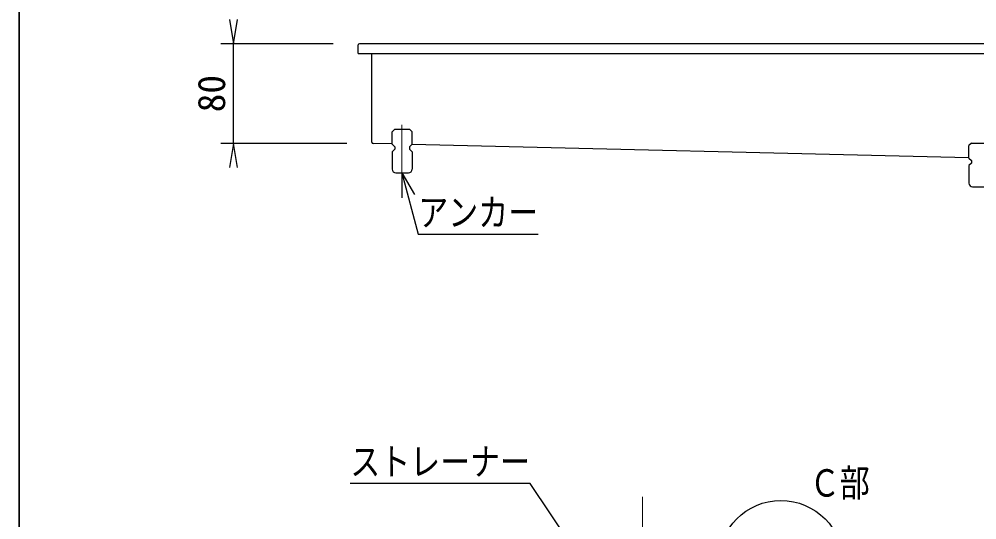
# Model space of a CAD drawing. Units: millimetres, scale not verified. Extents: x -1488 to 1365, y -1052 to 870.
# Drawn here: x -1365 to -598, y -251 to 150 of the extents above; entities that cross this region are included whole.
import ezdxf
from ezdxf.enums import TextEntityAlignment as Align

# ---------------------------------------------------------------- set-up
doc = ezdxf.new("R2010")
doc.units = ezdxf.units.MM
doc.header["$LTSCALE"] = 10
doc.linetypes.add('CHAIN1', pattern=[8, 5, -1, 1, -1])
doc.linetypes.add('CHAIN2', pattern=[12, 9, -1, 1, -1])
for name, color, linetype, lineweight in [('0-0_計極細', 45, 'Continuous', 15), ('0-1_計細線', 3, 'Continuous', 25), ('0-8_枠中線', 5, 'Continuous', 35), ('0-E_極細4', 14, 'Continuous', 15)]:
    doc.layers.add(name, color=color, linetype=linetype, lineweight=lineweight)
doc.layers.add('0-5_寸法線', color=7, linetype='Continuous')
doc.layers.add('1-1_寸法4', color=7, linetype='Continuous')
doc.styles.add('ＭＳ ゴシック', font='')
doc.styles.get('ＭＳ ゴシック').set_extended_font_data('MS Gothic')

# ---------------------------------------------------------------- blocks, each defined once
blk = doc.blocks.new('open_arrow')
at = {"color": 0, "linetype": 'Continuous', "lineweight": -2}
blk.add_lwpolyline([(7.5, 1.25), (0, 0), (7.5, -1.25)], dxfattribs=at)

msp = doc.modelspace()

# ---------------------------------------------------------------- linework, layer by layer
at = {"layer": '0-0_計極細', "linetype": 'CHAIN1'}
msp.add_line((-1058.4, 65.28), (-1058.4, 23.09), dxfattribs=at)
at = {"layer": '0-1_計細線'}
for p, q in [((-1093.4, 122.21), (-1093.4, 129.21)), ((-110.4, 130.21), (-1092.4, 130.21)), ((-1093.4, 122.21), (-179.4, 122.21)), ((-1082.4, 51.19), (-1082.4, 122.21)), ((-1064.18, 61.63), (-1066.18, 59.63)), ((-1064.18, 61.63), (-1052.18, 61.63)), ((-1050.18, 59.63), (-1052.18, 61.63)), ((-1066.18, 49.63), (-1066.18, 59.63)), ((-1050.18, 49.63), (-1050.18, 59.63)), ((-1066.18, 49.82), (-1081.43, 50.19)), ((-1066.18, 49.63), (-1064.18, 47.63)), ((-1064.18, 47.63), (-1064.18, 45.63)), ((-1050.18, 49.63), (-1052.18, 47.63)), ((-1052.18, 47.63), (-1052.18, 45.63)), ((-604.18, 38.66), (-1050.37, 49.44)), ((-602.18, 50.47), (-604.18, 48.47)), ((-604.18, 38.47), (-604.18, 48.47)), ((-602.18, 50.47), (-590.18, 50.47)), ((-1064.18, 45.63), (-1066.18, 43.63)), ((-1066.18, 43.63), (-1066.18, 29.63)), ((-1052.18, 45.63), (-1050.18, 43.63)), ((-1050.18, 43.63), (-1050.18, 29.63)), ((-604.18, 38.47), (-602.18, 36.47)), ((-602.18, 34.47), (-604.18, 32.47)), ((-604.18, 32.47), (-604.18, 18.47)), ((-602.18, 36.47), (-602.18, 34.47)), ((-1063.18, 26.63), (-1053.18, 26.63)), ((-601.18, 15.47), (-591.18, 15.47))]:
    msp.add_line(p, q, dxfattribs=at)
for centre, radius, start, end in [((-1092.4, 129.21), 1, 90, 180), ((-1081.4, 51.19), 1, 180, 268.61631), ((-1063.18, 29.63), 3, 180, 270), ((-1053.18, 29.63), 3, 270, 360), ((-601.18, 18.47), 3, 180, 270)]:
    msp.add_arc(centre, radius, start, end, dxfattribs=at)
at = {"layer": '0-5_寸法線'}
for p, q in [((-1113.4, 130.21), (-1203.4, 130.21)), ((-1193.4, 50.21), (-1193.4, 130.21)), ((-1102.4, 50.21), (-1203.4, 50.21)), ((-1058.4, 26.63), (-1058.42, 6.63)), ((-1058.4, 26.63), (-1048.41, 9.3))]:
    msp.add_line(p, q, dxfattribs=at)
msp.add_lwpolyline([(-1058.4, 26.63), (-1045.26, -22.53), (-949.26, -22.53)], dxfattribs=at)
at = {"layer": '0-8_枠中線'}
msp.add_lwpolyline([(-1365, -930), (-1365, 870), (1365, 870), (1365, -930)], close=True, dxfattribs=at)
at = {"layer": '0-E_極細4', "linetype": 'CHAIN2'}
msp.add_line((-865.56, -232.96), (-865.56, -709.28), dxfattribs=at)
at = {"layer": '1-1_寸法4'}
msp.add_lwpolyline([(-923.07, -271), (-955.74, -222.39), (-1099.74, -222.39)], dxfattribs=at)
msp.add_circle((-754.81, -285.98), 50, dxfattribs=at)

# ---------------------------------------------------------------- block references
at = {"layer": '0-5_寸法線', "xscale": 2.58, "yscale": 2.58}
for p, rotation in [((-1193.4, 130.21), 90), ((-1193.4, 50.21), 270)]:
    msp.add_blockref('open_arrow', p, dxfattribs=dict(at, rotation=rotation))

# ---------------------------------------------------------------- texts
at = {"layer": '0-5_寸法線', "style": 'ＭＳ ゴシック'}
msp.add_text('80', height=21.99, rotation=90, dxfattribs=at).set_placement((-1193.4, 75.21), align=Align.BOTTOM_LEFT)
at = {"layer": '0-5_寸法線', "style": 'ＭＳ ゴシック', "width": 0.8}
msp.add_text('アンカー', height=21.99, dxfattribs=at).set_placement((-1045.26, -22.53), align=Align.BOTTOM_LEFT)
at = {"layer": '1-1_寸法4', "style": 'ＭＳ ゴシック', "width": 0.8}
for s, p in [('ストレーナー', (-1099.74, -222.39)), ('Ｃ部', (-731.6, -239.49))]:
    msp.add_text(s, height=21.99, dxfattribs=at).set_placement(p, align=Align.BOTTOM_LEFT)

doc.saveas('drawing.dxf')
